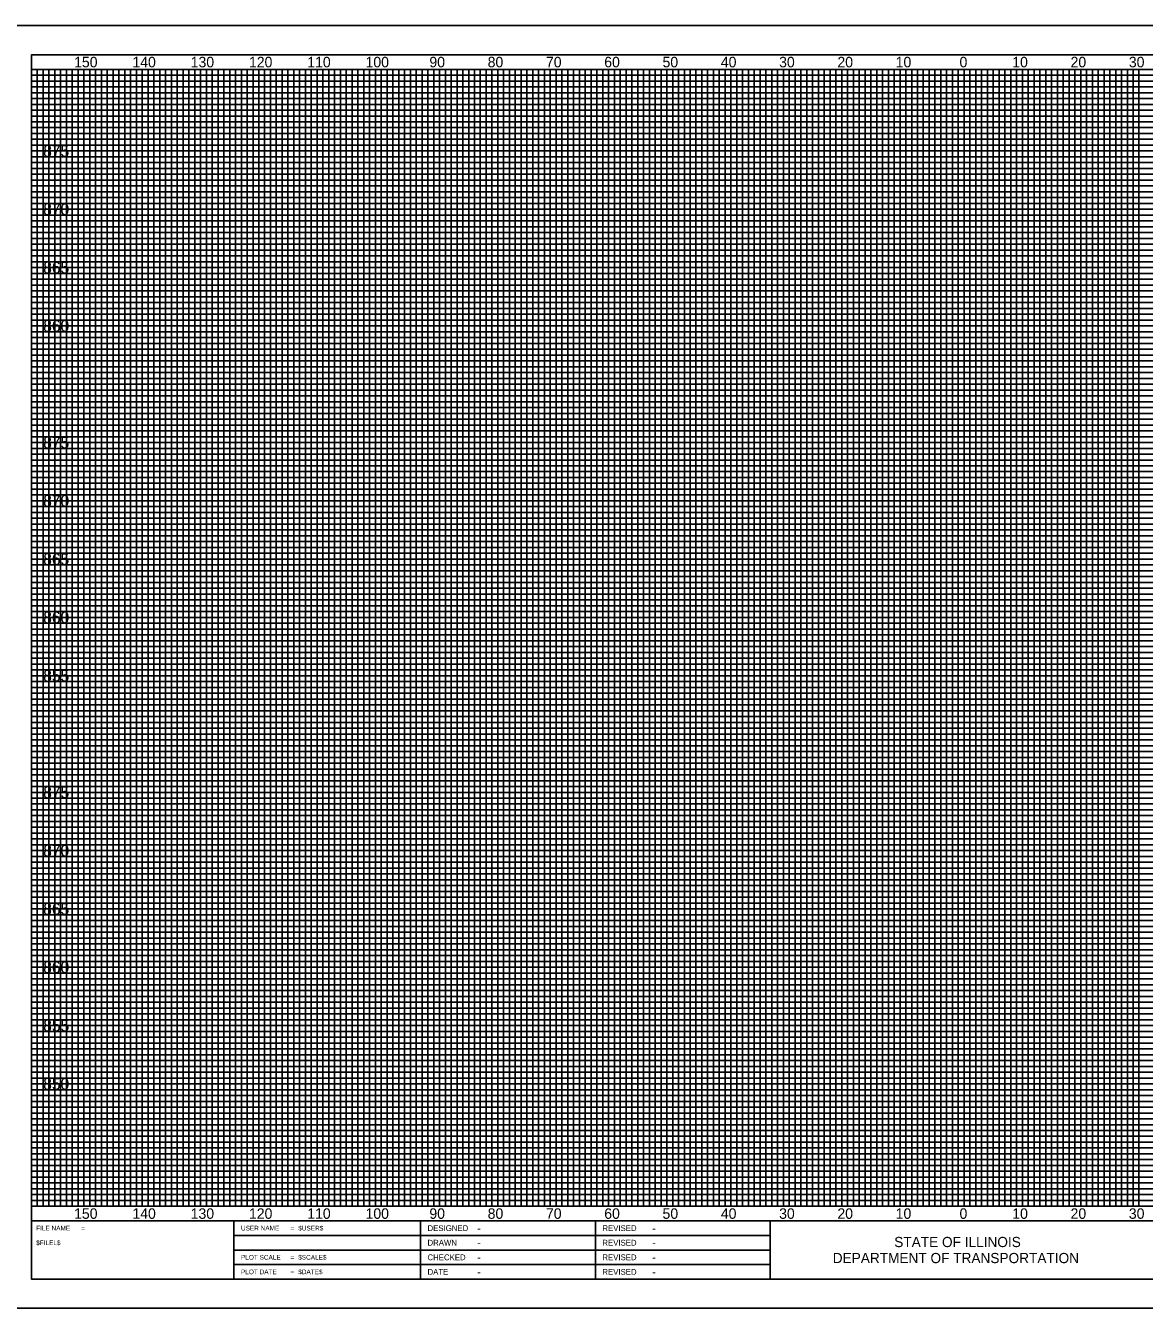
# Model space of a CAD drawing. Extents: x -26 to 24680, y -10 to 21582.
# Drawn here: x 21634 to 21825.9, y 5798.5 to 6018.5 of the extents above; entities that cross this region are included whole.
import ezdxf

# ---------------------------------------------------------------- set-up
doc = ezdxf.new("R2010")
doc.units = 0
for name, color, linetype in [('Sheets_General Details', 7, 'Continuous'), ('Sheets_Minor Grid', 7, 'Continuous'), ('Sheets_Printer Plotting Border', 7, 'Continuous')]:
    doc.layers.add(name, color=color, linetype=linetype)

msp = doc.modelspace()

# ---------------------------------------------------------------- linework, layer by layer
at = {"layer": 'Sheets_General Details'}
for p, q in [((21620.03, 6018.52), (21960.03, 6018.52)), ((21635.03, 6011.02), (21955.03, 6011.02)), ((21635.03, 5816.02), (21955.03, 5816.02)), ((21635.03, 5813.52), (21955.03, 5813.52)), ((21669.77, 5813.52), (21669.77, 5803.52)), ((21701.77, 5813.52), (21701.77, 5803.52)), ((21731.77, 5813.52), (21731.77, 5803.52)), ((21761.77, 5813.52), (21761.77, 5803.52)), ((21669.77, 5811.02), (21761.77, 5811.02)), ((21669.77, 5808.52), (21761.77, 5808.52)), ((21669.77, 5806.02), (21761.77, 5806.02)), ((21960.03, 5798.52), (21620.03, 5798.52))]:
    msp.add_line(p, q, dxfattribs=at)
msp.add_lwpolyline([(21955.03, 5803.52), (21635.03, 5803.52), (21635.03, 6013.52), (21955.03, 6013.52)], close=True, dxfattribs=at)
for points in [[(21645.03, 6011.02), (21645.03, 5816.02), (21635.03, 5816.02)], [(21665.03, 6011.02), (21665.03, 5816.02), (21655.03, 5816.02), (21655.03, 6011.02)], [(21685.03, 6011.02), (21685.03, 5816.02), (21675.03, 5816.02), (21675.03, 6011.02)], [(21705.03, 6011.02), (21705.03, 5816.02), (21695.03, 5816.02), (21695.03, 6011.02)], [(21725.03, 6011.02), (21725.03, 5816.02), (21715.03, 5816.02), (21715.03, 6011.02)], [(21745.03, 6011.02), (21745.03, 5816.02), (21735.03, 5816.02), (21735.03, 6011.02)], [(21765.03, 6011.02), (21765.03, 5816.02), (21755.03, 5816.02), (21755.03, 6011.02)], [(21785.03, 6011.02), (21785.03, 5816.02), (21775.03, 5816.02), (21775.03, 6011.02)], [(21805.03, 6011.02), (21805.03, 5816.02), (21795.03, 5816.02), (21795.03, 6011.02)], [(21825.03, 6011.02), (21825.03, 5816.02), (21815.03, 5816.02), (21815.03, 6011.02)], [(21635.03, 5996.02), (21955.03, 5996.02), (21955.03, 6006.02), (21635.03, 6006.02)], [(21635.03, 5976.02), (21955.03, 5976.02), (21955.03, 5986.02), (21635.03, 5986.02)], [(21635.03, 5956.02), (21955.03, 5956.02), (21955.03, 5966.02), (21635.03, 5966.02)], [(21635.03, 5936.02), (21955.03, 5936.02), (21955.03, 5946.02), (21635.03, 5946.02)], [(21635.03, 5916.02), (21955.03, 5916.02), (21955.03, 5926.02), (21635.03, 5926.02)], [(21635.03, 5896.02), (21955.03, 5896.02), (21955.03, 5906.02), (21635.03, 5906.02)], [(21635.03, 5876.02), (21955.03, 5876.02), (21955.03, 5886.02), (21635.03, 5886.02)], [(21635.03, 5856.02), (21955.03, 5856.02), (21955.03, 5866.02), (21635.03, 5866.02)], [(21635.03, 5836.02), (21955.03, 5836.02), (21955.03, 5846.02), (21635.03, 5846.02)], [(21635.03, 5826.02), (21955.03, 5826.02), (21955.03, 5836.02), (21635.03, 5836.02)]]:
    msp.add_lwpolyline(points, dxfattribs=at)
at = {"layer": 'Sheets_Minor Grid'}
for points in [[(21635.03, 6010.02), (21955.03, 6010.02), (21955.03, 6011.02)], [(21636.48, 5816.02), (21636.03, 5816.02), (21636.03, 6011.02)], [(21638.03, 6011.02), (21638.03, 5816.02), (21637.03, 5816.02), (21637.03, 6011.02)], [(21640.03, 6011.02), (21640.03, 5816.02), (21639.03, 5816.02), (21639.03, 6011.02)], [(21642.03, 6011.02), (21642.03, 5816.02), (21641.03, 5816.02), (21641.03, 6011.02)], [(21644.03, 6011.02), (21644.03, 5816.02), (21643.03, 5816.02), (21643.03, 6011.02)], [(21647.03, 6011.02), (21647.03, 5816.02), (21646.03, 5816.02), (21646.03, 6011.02)], [(21649.03, 6011.02), (21649.03, 5816.02), (21648.03, 5816.02), (21648.03, 6011.02)], [(21651.03, 6011.02), (21651.03, 5816.02), (21650.03, 5816.02), (21650.03, 6011.02)], [(21653.03, 6011.02), (21653.03, 5816.02), (21652.03, 5816.02), (21652.03, 6011.02)], [(21656.03, 6011.02), (21656.03, 5816.02), (21654.03, 5816.02), (21654.03, 6011.02)], [(21658.03, 6011.02), (21658.03, 5816.02), (21657.03, 5816.02), (21657.03, 6011.02)], [(21660.03, 6011.02), (21660.03, 5816.02), (21659.03, 5816.02), (21659.03, 6011.02)], [(21662.03, 6011.02), (21662.03, 5816.02), (21661.03, 5816.02), (21661.03, 6011.02)], [(21664.03, 6011.02), (21664.03, 5816.02), (21663.03, 5816.02), (21663.03, 6011.02)], [(21667.03, 6011.02), (21667.03, 5816.02), (21666.03, 5816.02), (21666.03, 6011.02)], [(21669.03, 6011.02), (21669.03, 5816.02), (21668.03, 5816.02), (21668.03, 6011.02)], [(21671.03, 6011.02), (21671.03, 5816.02), (21670.03, 5816.02), (21670.03, 6011.02)], [(21673.03, 6011.02), (21673.03, 5816.02), (21672.03, 5816.02), (21672.03, 6011.02)], [(21676.03, 6011.02), (21676.03, 5816.02), (21674.03, 5816.02), (21674.03, 6011.02)], [(21678.03, 6011.02), (21678.03, 5816.02), (21677.03, 5816.02)], [(21677.03, 5816.02), (21677.03, 6011.02)], [(21680.03, 6011.02), (21680.03, 5816.02), (21679.03, 5816.02), (21679.03, 6011.02)], [(21682.03, 6011.02), (21682.03, 5816.02), (21681.03, 5816.02), (21681.03, 6011.02)], [(21684.03, 6011.02), (21684.03, 5816.02), (21683.03, 5816.02), (21683.03, 6011.02)], [(21687.03, 6011.02), (21687.03, 5816.02), (21686.03, 5816.02), (21686.03, 6011.02)], [(21689.03, 6011.02), (21689.03, 5816.02), (21688.03, 5816.02), (21688.03, 6011.02)], [(21691.03, 6011.02), (21691.03, 5816.02), (21690.03, 5816.02), (21690.03, 6011.02)], [(21693.03, 6011.02), (21693.03, 5816.02), (21692.03, 5816.02), (21692.03, 6011.02)], [(21696.03, 6011.02), (21696.03, 5816.02), (21694.03, 5816.02), (21694.03, 6011.02)], [(21698.03, 6011.02), (21698.03, 5816.02), (21697.03, 5816.02), (21697.03, 6011.02)], [(21700.03, 6011.02), (21700.03, 5816.02), (21699.03, 5816.02), (21699.03, 6011.02)], [(21702.03, 6011.02), (21702.03, 5816.02), (21701.03, 5816.02), (21701.03, 6011.02)], [(21704.03, 6011.02), (21704.03, 5816.02), (21703.03, 5816.02), (21703.03, 6011.02)], [(21707.03, 6011.02), (21707.03, 5816.02), (21706.03, 5816.02), (21706.03, 6011.02)], [(21709.03, 6011.02), (21709.03, 5816.02), (21708.03, 5816.02), (21708.03, 6011.02)], [(21711.03, 6011.02), (21711.03, 5816.02), (21710.03, 5816.02), (21710.03, 6011.02)], [(21713.03, 6011.02), (21713.03, 5816.02), (21712.03, 5816.02), (21712.03, 6011.02)], [(21716.03, 6011.02), (21716.03, 5816.02), (21714.03, 5816.02), (21714.03, 6011.02)], [(21718.03, 6011.02), (21718.03, 5816.02), (21717.03, 5816.02), (21717.03, 6011.02)], [(21720.03, 6011.02), (21720.03, 5816.02), (21719.03, 5816.02), (21719.03, 6011.02)], [(21722.03, 6011.02), (21722.03, 5816.02), (21721.03, 5816.02), (21721.03, 6011.02)], [(21724.03, 6011.02), (21724.03, 5816.02), (21723.03, 5816.02), (21723.03, 6011.02)], [(21727.03, 6011.02), (21727.03, 5816.02), (21726.03, 5816.02), (21726.03, 6011.02)], [(21729.03, 6011.02), (21729.03, 5816.02), (21728.03, 5816.02), (21728.03, 6011.02)], [(21731.03, 6011.02), (21731.03, 5816.02), (21730.03, 5816.02), (21730.03, 6011.02)], [(21733.03, 6011.02), (21733.03, 5816.02), (21732.03, 5816.02)], [(21732.03, 5816.02), (21732.03, 6011.02)], [(21736.03, 6011.02), (21736.03, 5816.02), (21734.03, 5816.02), (21734.03, 6011.02)], [(21738.03, 6011.02), (21738.03, 5816.02), (21737.03, 5816.02), (21737.03, 6011.02)], [(21740.03, 6011.02), (21740.03, 5816.02), (21739.03, 5816.02), (21739.03, 6011.02)], [(21742.03, 6011.02), (21742.03, 5816.02), (21741.03, 5816.02), (21741.03, 6011.02)], [(21744.03, 6011.02), (21744.03, 5816.02), (21743.03, 5816.02), (21743.03, 6011.02)], [(21747.03, 6011.02), (21747.03, 5816.02), (21746.03, 5816.02), (21746.03, 6011.02)], [(21749.03, 6011.02), (21749.03, 5816.02), (21748.03, 5816.02), (21748.03, 6011.02)], [(21751.03, 6011.02), (21751.03, 5816.02), (21750.03, 5816.02), (21750.03, 6011.02)], [(21753.03, 6011.02), (21753.03, 5816.02), (21752.03, 5816.02), (21752.03, 6011.02)], [(21756.03, 6011.02), (21756.03, 5816.02), (21754.03, 5816.02), (21754.03, 6011.02)], [(21758.03, 6011.02), (21758.03, 5816.02), (21757.03, 5816.02), (21757.03, 6011.02)], [(21760.03, 6011.02), (21760.03, 5816.02), (21759.03, 5816.02), (21759.03, 6011.02)], [(21762.03, 6011.02), (21762.03, 5816.02), (21761.03, 5816.02), (21761.03, 6011.02)], [(21764.03, 6011.02), (21764.03, 5816.02), (21763.03, 5816.02), (21763.03, 6011.02)], [(21767.03, 6011.02), (21767.03, 5816.02), (21766.03, 5816.02), (21766.03, 6011.02)], [(21769.03, 6011.02), (21769.03, 5816.02), (21768.03, 5816.02), (21768.03, 6011.02)], [(21771.03, 6011.02), (21771.03, 5816.02), (21770.03, 5816.02), (21770.03, 6011.02)], [(21773.03, 6011.02), (21773.03, 5816.02), (21772.03, 5816.02), (21772.03, 6011.02)], [(21776.03, 6011.02), (21776.03, 5816.02), (21774.03, 5816.02), (21774.03, 6011.02)], [(21778.03, 6011.02), (21778.03, 5816.02), (21777.03, 5816.02), (21777.03, 6011.02)], [(21780.03, 6011.02), (21780.03, 5816.02), (21779.03, 5816.02), (21779.03, 6011.02)], [(21782.03, 6011.02), (21782.03, 5816.02), (21781.03, 5816.02), (21781.03, 6011.02)], [(21784.03, 6011.02), (21784.03, 5816.02), (21783.03, 5816.02), (21783.03, 6011.02)], [(21787.03, 6011.02), (21787.03, 5816.02), (21786.03, 5816.02), (21786.03, 6011.02)], [(21789.03, 6011.02), (21789.03, 5816.02), (21788.03, 5816.02)], [(21788.03, 5816.02), (21788.03, 6011.02)], [(21791.03, 6011.02), (21791.03, 5816.02), (21790.03, 5816.02), (21790.03, 6011.02)], [(21793.03, 6011.02), (21793.03, 5816.02), (21792.03, 5816.02), (21792.03, 6011.02)], [(21796.03, 6011.02), (21796.03, 5816.02), (21794.03, 5816.02), (21794.03, 6011.02)], [(21798.03, 6011.02), (21798.03, 5816.02), (21797.03, 5816.02), (21797.03, 6011.02)], [(21800.03, 6011.02), (21800.03, 5816.02), (21799.03, 5816.02), (21799.03, 6011.02)], [(21802.03, 6011.02), (21802.03, 5816.02), (21801.03, 5816.02), (21801.03, 6011.02)], [(21804.03, 6011.02), (21804.03, 5816.02), (21803.03, 5816.02), (21803.03, 6011.02)], [(21807.03, 6011.02), (21807.03, 5816.02), (21806.03, 5816.02), (21806.03, 6011.02)], [(21809.03, 6011.02), (21809.03, 5816.02), (21808.03, 5816.02), (21808.03, 6011.02)], [(21811.03, 6011.02), (21811.03, 5816.02), (21810.03, 5816.02), (21810.03, 6011.02)], [(21813.03, 6011.02), (21813.03, 5816.02), (21812.03, 5816.02), (21812.03, 6011.02)], [(21816.03, 6011.02), (21816.03, 5816.02), (21814.03, 5816.02), (21814.03, 6011.02)], [(21818.03, 6011.02), (21818.03, 5816.02), (21817.03, 5816.02), (21817.03, 6011.02)], [(21820.03, 6011.02), (21820.03, 5816.02), (21819.03, 5816.02), (21819.03, 6011.02)], [(21822.03, 6011.02), (21822.03, 5816.02), (21821.03, 5816.02), (21821.03, 6011.02)], [(21824.03, 6011.02), (21824.03, 5816.02), (21823.03, 5816.02), (21823.03, 6011.02)], [(21635.03, 6008.02), (21955.03, 6008.02), (21955.03, 6009.02), (21635.03, 6009.02)], [(21635.03, 6005.02), (21955.03, 6005.02), (21955.03, 6007.02), (21635.03, 6007.02)], [(21635.03, 6003.02), (21955.03, 6003.02), (21955.03, 6004.02), (21635.03, 6004.02)], [(21635.03, 6001.02), (21955.03, 6001.02), (21955.03, 6002.02), (21635.03, 6002.02)], [(21635.03, 5999.02), (21955.03, 5999.02), (21955.03, 6000.02), (21635.03, 6000.02)], [(21635.03, 5997.02), (21955.03, 5997.02), (21955.03, 5998.02), (21635.03, 5998.02)], [(21635.03, 5994.02), (21955.03, 5994.02), (21955.03, 5995.02), (21635.03, 5995.02)], [(21635.03, 5992.02), (21955.03, 5992.02), (21955.03, 5993.02), (21635.03, 5993.02)], [(21635.03, 5990.02), (21955.03, 5990.02), (21955.03, 5991.02), (21635.03, 5991.02)], [(21635.03, 5988.02), (21955.03, 5988.02), (21955.03, 5989.02), (21635.03, 5989.02)], [(21635.03, 5985.02), (21955.03, 5985.02), (21955.03, 5987.02), (21635.03, 5987.02)], [(21635.03, 5983.02), (21955.03, 5983.02), (21955.03, 5984.02), (21635.03, 5984.02)], [(21635.03, 5981.02), (21955.03, 5981.02), (21955.03, 5982.02), (21635.03, 5982.02)], [(21635.03, 5979.02), (21955.03, 5979.02), (21955.03, 5980.02), (21635.03, 5980.02)], [(21635.03, 5977.02), (21955.03, 5977.02), (21955.03, 5978.02), (21635.03, 5978.02)], [(21635.03, 5974.02), (21955.03, 5974.02), (21955.03, 5975.02), (21635.03, 5975.02)], [(21635.03, 5972.02), (21955.03, 5972.02), (21955.03, 5973.02), (21635.03, 5973.02)], [(21635.03, 5970.02), (21955.03, 5970.02), (21955.03, 5971.02), (21635.03, 5971.02)], [(21635.03, 5968.02), (21955.03, 5968.02), (21955.03, 5969.02), (21635.03, 5969.02)], [(21635.03, 5965.02), (21955.03, 5965.02), (21955.03, 5967.02), (21635.03, 5967.02)], [(21635.03, 5963.02), (21955.03, 5963.02), (21955.03, 5964.02), (21635.03, 5964.02)], [(21635.03, 5961.02), (21955.03, 5961.02), (21955.03, 5962.02), (21635.03, 5962.02)], [(21635.03, 5959.02), (21955.03, 5959.02), (21955.03, 5960.02), (21635.03, 5960.02)], [(21635.03, 5957.02), (21955.03, 5957.02), (21955.03, 5958.02), (21635.03, 5958.02)], [(21635.03, 5954.02), (21955.03, 5954.02), (21955.03, 5955.02), (21635.03, 5955.02)], [(21635.03, 5952.02), (21955.03, 5952.02), (21955.03, 5953.02), (21635.03, 5953.02)], [(21635.03, 5950.02), (21955.03, 5950.02), (21955.03, 5951.02), (21635.03, 5951.02)], [(21635.03, 5948.02), (21955.03, 5948.02), (21955.03, 5949.02), (21635.03, 5949.02)], [(21635.03, 5945.02), (21955.03, 5945.02), (21955.03, 5947.02), (21635.03, 5947.02)], [(21635.03, 5943.02), (21955.03, 5943.02), (21955.03, 5944.02), (21635.03, 5944.02)], [(21635.03, 5941.02), (21955.03, 5941.02), (21955.03, 5942.02), (21635.03, 5942.02)], [(21635.03, 5939.02), (21955.03, 5939.02), (21955.03, 5940.02), (21635.03, 5940.02)], [(21635.03, 5937.02), (21955.03, 5937.02), (21955.03, 5938.02), (21635.03, 5938.02)], [(21635.03, 5934.02), (21955.03, 5934.02), (21955.03, 5935.02), (21635.03, 5935.02)], [(21635.03, 5932.02), (21955.03, 5932.02), (21955.03, 5933.02), (21635.03, 5933.02)], [(21635.03, 5930.02), (21955.03, 5930.02), (21955.03, 5931.02), (21635.03, 5931.02)], [(21635.03, 5928.02), (21955.03, 5928.02), (21955.03, 5929.02), (21635.03, 5929.02)], [(21635.03, 5925.02), (21955.03, 5925.02), (21955.03, 5927.02), (21635.03, 5927.02)], [(21635.03, 5923.02), (21955.03, 5923.02), (21955.03, 5924.02), (21635.03, 5924.02)], [(21635.03, 5921.02), (21955.03, 5921.02), (21955.03, 5922.02), (21635.03, 5922.02)], [(21635.03, 5919.02), (21955.03, 5919.02), (21955.03, 5920.02), (21635.03, 5920.02)], [(21635.03, 5917.02), (21955.03, 5917.02), (21955.03, 5918.02), (21635.03, 5918.02)], [(21635.03, 5914.02), (21955.03, 5914.02), (21955.03, 5915.02), (21635.03, 5915.02)], [(21635.03, 5912.02), (21955.03, 5912.02), (21955.03, 5913.02), (21635.03, 5913.02)], [(21635.03, 5910.02), (21955.03, 5910.02), (21955.03, 5911.02), (21635.03, 5911.02)], [(21635.03, 5908.02), (21955.03, 5908.02), (21955.03, 5909.02), (21635.03, 5909.02)], [(21635.03, 5905.02), (21955.03, 5905.02), (21955.03, 5907.02), (21635.03, 5907.02)], [(21635.03, 5903.02), (21955.03, 5903.02), (21955.03, 5904.02), (21635.03, 5904.02)], [(21635.03, 5901.02), (21955.03, 5901.02), (21955.03, 5902.02), (21635.03, 5902.02)], [(21635.03, 5899.02), (21955.03, 5899.02), (21955.03, 5900.02), (21635.03, 5900.02)], [(21635.03, 5897.02), (21955.03, 5897.02), (21955.03, 5898.02), (21635.03, 5898.02)], [(21635.03, 5894.02), (21955.03, 5894.02), (21955.03, 5895.02), (21635.03, 5895.02)], [(21635.03, 5892.02), (21955.03, 5892.02), (21955.03, 5893.02), (21635.03, 5893.02)], [(21635.03, 5890.02), (21955.03, 5890.02), (21955.03, 5891.02), (21635.03, 5891.02)], [(21635.03, 5888.02), (21955.03, 5888.02), (21955.03, 5889.02), (21635.03, 5889.02)], [(21635.03, 5885.02), (21955.03, 5885.02), (21955.03, 5887.02), (21635.03, 5887.02)], [(21635.03, 5883.02), (21955.03, 5883.02), (21955.03, 5884.02), (21635.03, 5884.02)], [(21635.03, 5881.02), (21955.03, 5881.02), (21955.03, 5882.02), (21635.03, 5882.02)], [(21635.03, 5879.02), (21955.03, 5879.02), (21955.03, 5880.02), (21635.03, 5880.02)], [(21635.03, 5877.02), (21955.03, 5877.02), (21955.03, 5878.02), (21635.03, 5878.02)], [(21635.03, 5874.02), (21955.03, 5874.02), (21955.03, 5875.02), (21635.03, 5875.02)], [(21635.03, 5872.02), (21955.03, 5872.02), (21955.03, 5873.02), (21635.03, 5873.02)], [(21635.03, 5870.02), (21955.03, 5870.02), (21955.03, 5871.02), (21635.03, 5871.02)], [(21635.03, 5868.02), (21955.03, 5868.02), (21955.03, 5869.02), (21635.03, 5869.02)], [(21635.03, 5865.02), (21955.03, 5865.02), (21955.03, 5867.02), (21635.03, 5867.02)], [(21635.03, 5863.02), (21955.03, 5863.02), (21955.03, 5864.02), (21635.03, 5864.02)], [(21635.03, 5861.02), (21955.03, 5861.02), (21955.03, 5862.02), (21635.03, 5862.02)], [(21635.03, 5859.02), (21955.03, 5859.02), (21955.03, 5860.02), (21635.03, 5860.02)], [(21635.03, 5857.02), (21955.03, 5857.02), (21955.03, 5858.02), (21635.03, 5858.02)], [(21635.03, 5854.02), (21955.03, 5854.02), (21955.03, 5855.02), (21635.03, 5855.02)], [(21635.03, 5852.02), (21955.03, 5852.02), (21955.03, 5853.02), (21635.03, 5853.02)], [(21635.03, 5850.02), (21955.03, 5850.02), (21955.03, 5851.02), (21635.03, 5851.02)], [(21635.03, 5848.02), (21955.03, 5848.02), (21955.03, 5849.02), (21635.03, 5849.02)], [(21635.03, 5845.02), (21955.03, 5845.02), (21955.03, 5847.02), (21635.03, 5847.02)], [(21635.03, 5843.02), (21955.03, 5843.02), (21955.03, 5844.02), (21635.03, 5844.02)], [(21635.03, 5841.02), (21955.03, 5841.02), (21955.03, 5842.02), (21635.03, 5842.02)], [(21635.03, 5839.02), (21955.03, 5839.02), (21955.03, 5840.02), (21635.03, 5840.02)], [(21635.03, 5837.02), (21955.03, 5837.02), (21955.03, 5838.02), (21635.03, 5838.02)], [(21635.03, 5834.02), (21955.03, 5834.02), (21955.03, 5835.02), (21635.03, 5835.02)], [(21635.03, 5832.02), (21955.03, 5832.02), (21955.03, 5833.02), (21635.03, 5833.02)], [(21635.03, 5830.02), (21955.03, 5830.02), (21955.03, 5831.02), (21635.03, 5831.02)], [(21635.03, 5828.02), (21955.03, 5828.02), (21955.03, 5829.02), (21635.03, 5829.02)], [(21635.03, 5825.02), (21955.03, 5825.02), (21955.03, 5827.02), (21635.03, 5827.02)], [(21635.03, 5823.02), (21955.03, 5823.02), (21955.03, 5824.02), (21635.03, 5824.02)], [(21635.03, 5821.02), (21955.03, 5821.02), (21955.03, 5822.02), (21635.03, 5822.02)], [(21635.03, 5819.02), (21955.03, 5819.02), (21955.03, 5820.02), (21635.03, 5820.02)], [(21635.03, 5817.02), (21955.03, 5817.02), (21955.03, 5818.02), (21635.03, 5818.02)], [(21636.03, 5816.02), (21635.03, 5816.02)]]:
    msp.add_lwpolyline(points, dxfattribs=at)
at = {"layer": 'Sheets_Printer Plotting Border'}
msp.add_lwpolyline([(21620.03, 5798.52), (21960.03, 5798.52), (21960.03, 6018.52), (21620.03, 6018.52)], close=True, dxfattribs=at)

# ---------------------------------------------------------------- texts
at = {"layer": 'Sheets_General Details'}
for s, height, p in [('150', 1.8, (21642.34, 6011.37)), ('140', 1.8, (21652.34, 6011.37)), ('130', 1.8, (21662.34, 6011.37)), ('120', 1.8, (21672.34, 6011.37)), ('110', 1.8, (21682.34, 6011.37)), ('100', 1.8, (21692.34, 6011.37)), ('90', 1.8, (21703.29, 6011.37)), ('80', 1.8, (21713.29, 6011.37)), ('70', 1.8, (21723.29, 6011.37)), ('60', 1.8, (21733.29, 6011.37)), ('50', 1.8, (21743.29, 6011.37)), ('40', 1.8, (21753.29, 6011.37)), ('30', 1.8, (21763.29, 6011.37)), ('20', 1.8, (21773.29, 6011.37)), ('10', 1.8, (21783.29, 6011.37)), ('0', 1.8, (21794.24, 6011.37)), ('0', 1.8, (21794.24, 6011.37)), ('10', 1.8, (21803.29, 6011.37)), ('20', 1.8, (21813.29, 6011.37)), ('30', 1.8, (21823.29, 6011.37)), ('875', 2, (21637.04, 5996.02)), ('870', 2, (21637.04, 5986.02)), ('865', 2, (21637.04, 5976.02)), ('860', 2, (21637.04, 5966.02)), ('875', 2, (21637.04, 5946.02)), ('870', 2, (21637.04, 5936.02)), ('865', 2, (21637.04, 5926.02)), ('860', 2, (21637.04, 5916.02)), ('855', 2, (21637.04, 5906.02)), ('875', 2, (21637.04, 5886.02)), ('870', 2, (21637.04, 5876.02)), ('865', 2, (21637.04, 5866.02)), ('860', 2, (21637.04, 5856.02)), ('855', 2, (21637.04, 5846.02)), ('850', 2, (21637.04, 5836.02)), ('150', 1.8, (21642.34, 5813.87)), ('140', 1.8, (21652.34, 5813.87)), ('130', 1.8, (21662.34, 5813.87)), ('120', 1.8, (21672.34, 5813.87)), ('110', 1.8, (21682.34, 5813.87)), ('100', 1.8, (21692.34, 5813.87)), ('90', 1.8, (21703.29, 5813.87)), ('80', 1.8, (21713.29, 5813.87)), ('70', 1.8, (21723.29, 5813.87)), ('60', 1.8, (21733.29, 5813.87)), ('50', 1.8, (21743.29, 5813.87)), ('40', 1.8, (21753.29, 5813.87)), ('30', 1.8, (21763.29, 5813.87)), ('20', 1.8, (21773.29, 5813.87)), ('10', 1.8, (21783.29, 5813.87)), ('0', 1.8, (21794.24, 5813.87)), ('0', 1.8, (21794.24, 5813.87)), ('10', 1.8, (21803.29, 5813.87)), ('20', 1.8, (21813.29, 5813.87)), ('30', 1.8, (21823.29, 5813.87)), ('DESIGNED', 1, (21702.97, 5811.77)), ('REVISED', 1, (21732.97, 5811.77)), ('DRAWN', 1, (21702.97, 5809.27)), ('-', 1.4, (21711.51, 5811.57)), ('REVISED', 1, (21732.97, 5809.27)), ('-', 1.4, (21741.51, 5811.57)), ('STATE OF ILLINOIS', 1.75, (21783.04, 5809.02)), ('-', 1.4, (21711.51, 5809.07)), ('-', 1.4, (21741.51, 5809.07)), ('DEPARTMENT OF TRANSPORTATION', 1.75, (21772.49, 5806.27)), ('CHECKED', 1, (21702.97, 5806.77)), ('-', 1.4, (21711.51, 5806.57)), ('REVISED', 1, (21732.97, 5806.77)), ('-', 1.4, (21741.51, 5806.57)), ('DATE', 1, (21702.97, 5804.27)), ('-', 1.4, (21711.51, 5804.07)), ('REVISED', 1, (21732.97, 5804.27)), ('-', 1.4, (21741.51, 5804.07))]:
    msp.add_text(s, height=height, dxfattribs=at).set_placement(p)
for s, p in [('FILE NAME', (21635.83, 5811.87)), ('=', (21643.55, 5811.87)), ('USER NAME', (21670.97, 5811.87)), ('=', (21679.45, 5811.87)), ('$USER$', (21680.79, 5811.87)), ('$FILEL$', (21635.83, 5809.37)), ('PLOT SCALE', (21670.97, 5806.87)), ('=', (21679.45, 5806.87)), ('$SCALE$', (21680.79, 5806.87)), ('PLOT DATE', (21670.97, 5804.37)), ('=', (21679.45, 5804.37)), ('$DATE$', (21680.79, 5804.37))]:
    msp.add_text(s, height=0.8, rotation=360, dxfattribs=at).set_placement(p)

doc.saveas('drawing.dxf')
